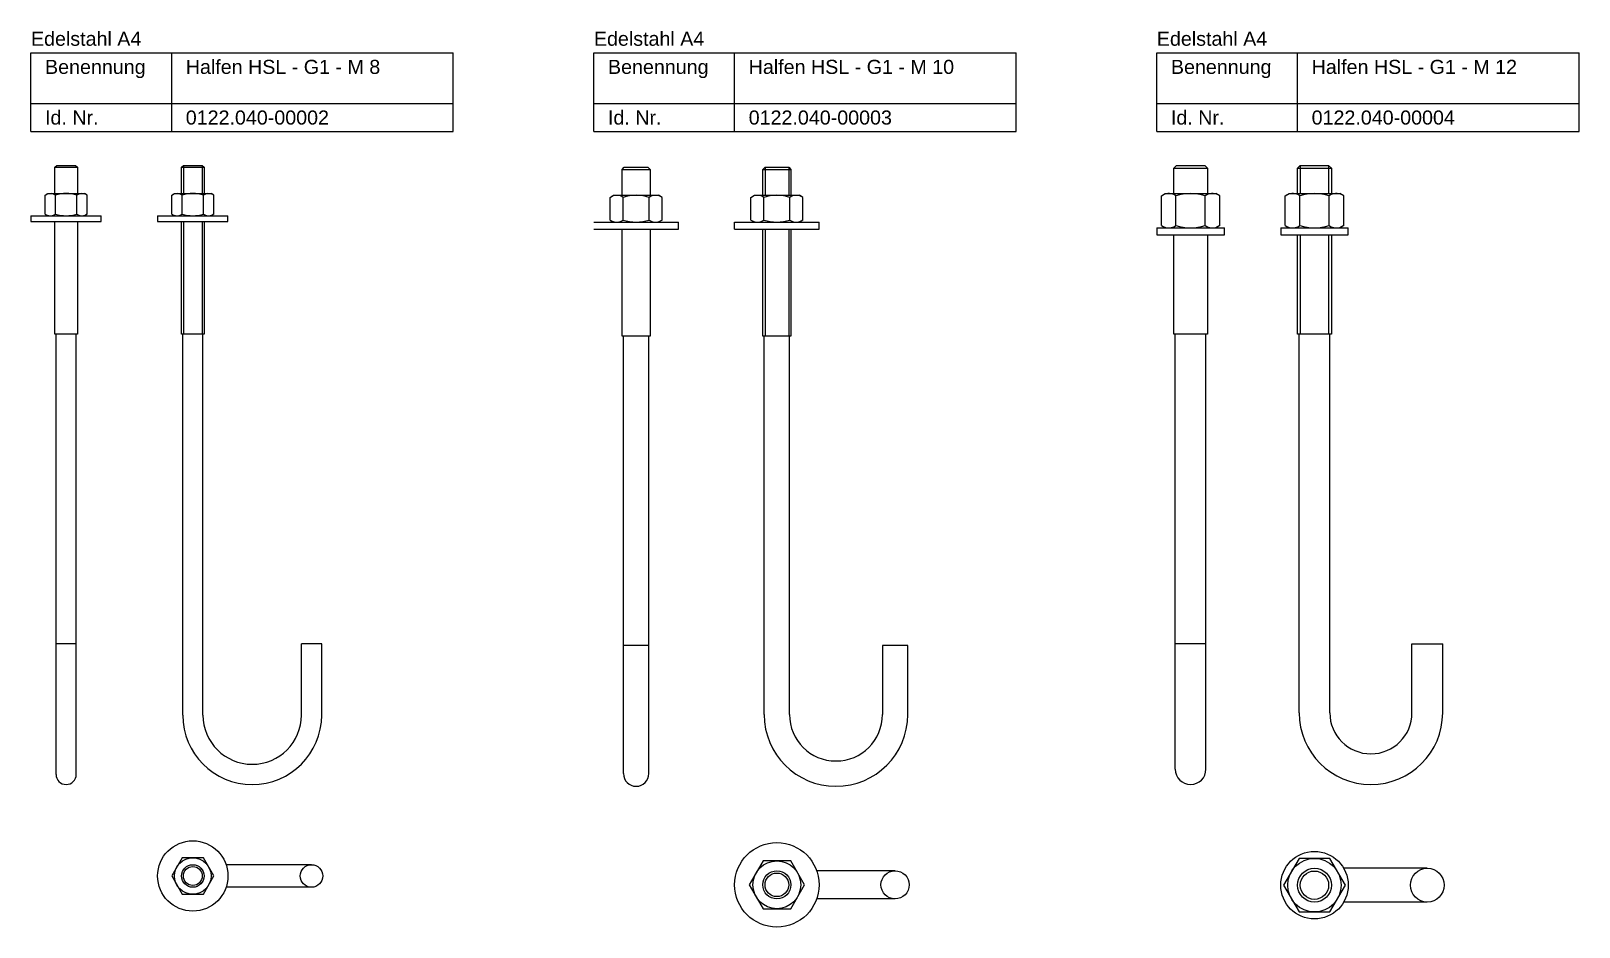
# Model space of a CAD drawing. Header units: millimetres. Extents: x 3 to 553, y -47 to 271.
import ezdxf

# ---------------------------------------------------------------- set-up
doc = ezdxf.new("R2010")
doc.units = ezdxf.units.MM
doc.layers.add('HALFEN-KONSOLANKER', color=2, linetype='CONTINUOUS')
doc.styles.add('ARIAL50', font='ARIAL.TTF', dxfattribs={"height": 5})

msp = doc.modelspace()

# ---------------------------------------------------------------- linework, layer by layer
at = {"layer": 'HALFEN-KONSOLANKER'}
for p, q in [((3.38, 263.2), (153.38, 263.2)), ((3.38, 235.2), (3.38, 263.2)), ((53.38, 235.2), (53.38, 263.2)), ((153.38, 235.2), (153.38, 263.2)), ((203.38, 263.2), (353.38, 263.2)), ((203.38, 235.2), (203.38, 263.2)), ((253.38, 235.2), (253.38, 263.2)), ((353.38, 235.2), (353.38, 263.2)), ((403.38, 263.2), (553.38, 263.2)), ((403.38, 235.2), (403.38, 263.2)), ((453.38, 235.2), (453.38, 263.2)), ((553.38, 235.2), (553.38, 263.2)), ((3.38, 245.2), (153.38, 245.2)), ((203.38, 245.2), (353.38, 245.2)), ((403.38, 245.2), (553.38, 245.2)), ((3.38, 235.2), (153.38, 235.2)), ((203.38, 235.2), (353.38, 235.2)), ((403.38, 235.2), (553.38, 235.2)), ((11.88, 222.56), (12.52, 223.2)), ((11.88, 213.2), (11.88, 222.56)), ((11.88, 222.56), (19.88, 222.56)), ((12.52, 223.2), (19.24, 223.2)), ((19.24, 223.2), (19.88, 222.56)), ((19.88, 222.56), (19.88, 213.2)), ((56.88, 222.56), (57.52, 223.2)), ((56.88, 222.56), (64.88, 222.56)), ((56.88, 213.2), (56.88, 222.56)), ((57.52, 223.2), (64.24, 223.2)), ((64.24, 223.2), (64.88, 222.56)), ((64.88, 222.56), (64.88, 213.2)), ((213.38, 221.76), (214.18, 222.56)), ((213.38, 221.76), (223.38, 221.76)), ((213.38, 212.56), (213.38, 221.76)), ((214.18, 222.56), (222.58, 222.56)), ((222.58, 222.56), (223.38, 221.76)), ((223.38, 221.76), (223.38, 212.56)), ((263.38, 221.76), (264.18, 222.56)), ((263.38, 221.76), (273.38, 221.76)), ((263.38, 212.56), (263.38, 221.76)), ((264.18, 222.56), (272.58, 222.56)), ((272.58, 222.56), (273.38, 221.76)), ((273.38, 221.76), (273.38, 212.56)), ((409.38, 222.24), (410.34, 223.2)), ((409.38, 222.24), (421.38, 222.24)), ((409.38, 213.2), (409.38, 222.24)), ((410.34, 223.2), (420.42, 223.2)), ((420.42, 223.2), (421.38, 222.24)), ((421.38, 222.24), (421.38, 213.2)), ((453.38, 222.24), (454.34, 223.2)), ((453.38, 222.24), (465.38, 222.24)), ((453.38, 213.2), (453.38, 222.24)), ((454.34, 223.2), (464.42, 223.2)), ((464.42, 223.2), (465.38, 222.24)), ((465.38, 222.24), (465.38, 213.2)), ((8.37, 212.62), (9.38, 213.2)), ((8.37, 205.88), (8.37, 212.62)), ((9.38, 213.2), (22.38, 213.2)), ((12.13, 205.88), (12.13, 212.62)), ((19.63, 205.88), (19.63, 212.62)), ((23.39, 212.62), (22.38, 213.2)), ((23.39, 205.88), (23.39, 212.62)), ((53.37, 212.62), (54.38, 213.2)), ((53.37, 205.88), (53.37, 212.62)), ((54.38, 213.2), (67.38, 213.2)), ((57.13, 205.88), (57.13, 212.62)), ((64.63, 205.88), (64.63, 212.62)), ((68.39, 212.62), (67.38, 213.2)), ((68.39, 205.88), (68.39, 212.62)), ((209.14, 211.84), (210.38, 212.56)), ((209.14, 203.77), (209.14, 211.84)), ((210.38, 212.56), (226.38, 212.56)), ((213.76, 203.77), (213.76, 211.84)), ((223, 203.77), (223, 211.84)), ((227.62, 211.84), (226.38, 212.56)), ((227.62, 203.77), (227.62, 211.84)), ((259.14, 211.84), (260.38, 212.56)), ((259.14, 203.77), (259.14, 211.84)), ((260.38, 212.56), (276.38, 212.56)), ((263.76, 203.77), (263.76, 211.84)), ((273, 203.77), (273, 211.84)), ((277.62, 211.84), (276.38, 212.56)), ((277.62, 203.77), (277.62, 211.84)), ((404.98, 212.39), (406.38, 213.2)), ((404.98, 201.8), (404.98, 212.39)), ((406.38, 213.2), (424.38, 213.2)), ((410.18, 201.8), (410.18, 212.39)), ((420.58, 201.8), (420.58, 212.39)), ((425.77, 212.39), (424.38, 213.2)), ((425.77, 201.8), (425.77, 212.39)), ((448.98, 212.39), (450.38, 213.2)), ((448.98, 201.8), (448.98, 212.39)), ((450.38, 213.2), (468.38, 213.2)), ((454.18, 201.8), (454.18, 212.39)), ((464.58, 201.8), (464.58, 212.39)), ((469.77, 212.39), (468.38, 213.2)), ((469.77, 201.8), (469.77, 212.39)), ((3.38, 205.3), (28.38, 205.3)), ((3.38, 205.3), (3.38, 203.3)), ((8.37, 205.88), (9.38, 205.3)), ((23.39, 205.88), (22.38, 205.3)), ((28.38, 203.3), (28.38, 205.3)), ((48.38, 205.3), (73.38, 205.3)), ((48.38, 205.3), (48.38, 203.3)), ((53.37, 205.88), (54.38, 205.3)), ((68.39, 205.88), (67.38, 205.3)), ((73.38, 203.3), (73.38, 205.3)), ((209.14, 203.77), (210.38, 203.06)), ((227.62, 203.77), (226.38, 203.06)), ((259.14, 203.77), (260.38, 203.06)), ((277.62, 203.77), (276.38, 203.06)), ((3.38, 203.3), (28.38, 203.3)), ((11.88, 163.2), (11.88, 203.3)), ((19.88, 203.3), (19.88, 163.2)), ((48.38, 203.3), (73.38, 203.3)), ((56.88, 163.2), (56.88, 203.3)), ((64.88, 203.3), (64.88, 163.2)), ((203.38, 203.06), (233.38, 203.06)), ((203.38, 200.56), (233.38, 200.56)), ((213.38, 162.56), (213.38, 200.56)), ((223.38, 200.56), (223.38, 162.56)), ((233.38, 200.56), (233.38, 203.06)), ((253.38, 203.06), (283.38, 203.06)), ((253.38, 200.56), (253.38, 203.06)), ((253.38, 200.56), (283.38, 200.56)), ((263.38, 162.56), (263.38, 200.56)), ((273.38, 200.56), (273.38, 162.56)), ((283.38, 200.56), (283.38, 203.06)), ((403.38, 201), (427.38, 201)), ((403.38, 201), (403.38, 198.5)), ((403.38, 198.5), (427.38, 198.5)), ((404.98, 201.8), (406.38, 201)), ((409.38, 163.2), (409.38, 198.5)), ((421.38, 198.5), (421.38, 163.2)), ((425.77, 201.8), (424.38, 201)), ((427.38, 198.5), (427.38, 201)), ((447.38, 201), (471.38, 201)), ((447.38, 201), (447.38, 198.5)), ((447.38, 198.5), (471.38, 198.5)), ((448.98, 201.8), (450.38, 201)), ((453.38, 163.2), (453.38, 198.5)), ((465.38, 198.5), (465.38, 163.2)), ((469.77, 201.8), (468.38, 201)), ((471.38, 198.5), (471.38, 201)), ((19.88, 163.2), (11.88, 163.2)), ((12.28, 6.8), (12.28, 163.2)), ((19.48, 6.8), (19.48, 163.2)), ((64.88, 163.2), (56.88, 163.2)), ((57.28, 27.9), (57.28, 163.2)), ((64.48, 27.9), (64.48, 163.2)), ((223.38, 162.56), (213.38, 162.56)), ((213.88, 7.06), (213.88, 162.56)), ((222.88, 7.06), (222.88, 162.56)), ((273.38, 162.56), (263.38, 162.56)), ((263.88, 28.06), (263.88, 162.56)), ((272.88, 28.06), (272.88, 162.56)), ((421.38, 163.2), (409.38, 163.2)), ((409.93, 8.65), (409.93, 163.2)), ((420.83, 8.65), (420.83, 163.2)), ((465.38, 163.2), (453.38, 163.2)), ((453.93, 28.7), (453.93, 163.2)), ((464.83, 28.7), (464.83, 163.2)), ((19.48, 53.2), (12.28, 53.2)), ((106.68, 53.2), (99.48, 53.2)), ((99.48, 27.9), (99.48, 53.2)), ((106.68, 27.9), (106.68, 53.2)), ((222.88, 52.56), (213.88, 52.56)), ((314.88, 52.56), (305.88, 52.56)), ((305.88, 52.56), (305.88, 28.06)), ((314.88, 28.06), (314.88, 52.56)), ((420.83, 53.2), (409.93, 53.2)), ((494.03, 53.2), (504.93, 53.2)), ((494.03, 28.7), (494.03, 53.2)), ((504.93, 28.7), (504.93, 53.2)), ((57.13, -22.8), (53.37, -29.3)), ((64.63, -22.8), (57.13, -22.8)), ((68.39, -29.3), (64.63, -22.8)), ((103.08, -25.3), (72.72, -25.3)), ((263.47, -23.94), (258.56, -32.44)), ((273.29, -23.94), (263.47, -23.94)), ((278.19, -32.44), (273.29, -23.94)), ((310.38, -27.44), (282.52, -27.44)), ((453.89, -23.07), (448.41, -32.57)), ((464.86, -23.07), (453.89, -23.07)), ((470.35, -32.57), (464.86, -23.07)), ((499.48, -26.57), (469.77, -26.57)), ((53.37, -29.3), (57.13, -35.8)), ((64.63, -35.8), (68.39, -29.3)), ((258.56, -32.44), (263.47, -40.94)), ((273.29, -40.94), (278.19, -32.44)), ((448.41, -32.57), (453.89, -42.07)), ((464.86, -42.07), (470.35, -32.57)), ((57.13, -35.8), (64.63, -35.8)), ((103.08, -33.3), (72.72, -33.3)), ((310.38, -37.44), (282.52, -37.44)), ((263.47, -40.94), (273.29, -40.94)), ((453.89, -42.07), (464.86, -42.07)), ((499.48, -38.57), (469.77, -38.57))]:
    msp.add_line(p, q, dxfattribs=at)
at = {"layer": 'HALFEN-KONSOLANKER', "color": 1}
for p, q in [((57.52, 223.2), (57.52, 213.2)), ((64.24, 223.2), (64.24, 213.2)), ((264.18, 222.56), (264.18, 212.56)), ((272.58, 222.56), (272.58, 212.56)), ((454.34, 223.2), (454.34, 213.2)), ((464.42, 223.2), (464.42, 213.2)), ((57.52, 203.3), (57.52, 163.2)), ((64.24, 203.3), (64.24, 163.2)), ((264.18, 200.56), (264.18, 162.56)), ((272.58, 200.56), (272.58, 162.56)), ((454.34, 198.5), (454.34, 163.2)), ((464.42, 198.5), (464.42, 163.2))]:
    msp.add_line(p, q, dxfattribs=at)
at = {"layer": 'HALFEN-KONSOLANKER'}
for centre, radius in [((60.88, -29.3), 12.5), ((268.38, -32.44), 15), ((459.38, -32.57), 12), ((60.88, -29.3), 6.5), ((60.88, -29.3), 4), ((60.88, -29.3), 3.36), ((103.08, -29.3), 4), ((268.38, -32.44), 8.5), ((268.38, -32.44), 5), ((310.38, -32.44), 5), ((459.38, -32.57), 9.5), ((459.38, -32.57), 6), ((499.48, -32.57), 6), ((268.38, -32.44), 4.2), ((459.38, -32.57), 5.04)]:
    msp.add_circle(centre, radius, dxfattribs=at)
for centre, radius, start, end in [((10.25, 209.88), 3.32, 55.5615, 115.5615), ((15.88, 200.79), 12.4, 72.383, 107.617), ((21.51, 209.88), 3.32, 64.4385, 124.4385), ((55.25, 209.88), 3.32, 55.5615, 115.5615), ((60.88, 200.79), 12.4, 72.383, 107.617), ((66.51, 209.88), 3.32, 64.4385, 124.4385), ((211.45, 208.47), 4.08, 55.5615, 115.5615), ((218.38, 197.29), 15.27, 72.383, 107.617), ((225.31, 208.47), 4.08, 64.4385, 124.4385), ((261.45, 208.47), 4.08, 55.5615, 115.5615), ((268.38, 197.29), 15.27, 72.383, 107.617), ((275.31, 208.47), 4.08, 64.4385, 124.4385), ((407.58, 208.6), 4.6, 55.5615, 115.5615), ((415.38, 196.02), 17.17, 72.383, 107.617), ((423.18, 208.6), 4.6, 64.4385, 124.4385), ((451.58, 208.6), 4.6, 55.5615, 115.5615), ((459.38, 196.02), 17.17, 72.383, 107.617), ((467.18, 208.6), 4.6, 64.4385, 124.4385), ((10.25, 208.62), 3.32, 244.4385, 304.4385), ((15.88, 217.7), 12.4, 252.383, 287.617), ((21.51, 208.62), 3.32, 235.5615, 295.5615), ((55.25, 208.62), 3.32, 244.4385, 304.4385), ((60.88, 217.7), 12.4, 252.383, 287.617), ((66.51, 208.62), 3.32, 235.5615, 295.5615), ((211.45, 207.14), 4.08, 244.4385, 304.4385), ((218.38, 218.32), 15.27, 252.383, 287.617), ((225.31, 207.14), 4.08, 235.5615, 295.5615), ((261.45, 207.14), 4.08, 244.4385, 304.4385), ((268.38, 218.32), 15.27, 252.383, 287.617), ((275.31, 207.14), 4.08, 235.5615, 295.5615), ((407.58, 205.59), 4.6, 244.4385, 304.4385), ((415.38, 218.17), 17.17, 252.383, 287.617), ((423.18, 205.59), 4.6, 235.5615, 295.5615), ((451.58, 205.59), 4.6, 244.4385, 304.4385), ((459.38, 218.17), 17.17, 252.383, 287.617), ((467.18, 205.59), 4.6, 235.5615, 295.5615), ((81.98, 27.9), 24.7, 180, 0), ((81.98, 27.9), 17.5, 180, 0), ((289.38, 28.06), 25.5, 180, 0), ((289.38, 28.06), 16.5, 180, 0), ((479.43, 28.7), 25.5, 180, 0), ((479.43, 28.7), 14.6, 180, 0), ((15.88, 6.8), 3.6, 180, 0), ((218.38, 7.06), 4.5, 180, 0), ((415.38, 8.65), 5.45, 180, 0)]:
    msp.add_arc(centre, radius, start, end, dxfattribs=at)

# ---------------------------------------------------------------- texts
at = {"layer": 'HALFEN-KONSOLANKER', "style": 'ARIAL50'}
for s, p in [('Edelstahl A4', (3.38, 265.7)), ('Edelstahl A4', (203.38, 265.7)), ('Edelstahl A4', (403.38, 265.7)), ('Benennung', (8.38, 255.7)), ('Halfen HSL - G1 - M 8', (58.38, 255.7)), ('Benennung', (208.38, 255.7)), ('Halfen HSL - G1 - M 10', (258.38, 255.7)), ('Benennung', (408.38, 255.7)), ('Halfen HSL - G1 - M 12', (458.38, 255.7)), ('Id. Nr.', (8.38, 237.7)), ('0122.040-00002', (58.38, 237.7)), ('Id. Nr.', (208.38, 237.7)), ('0122.040-00003', (258.38, 237.7)), ('Id. Nr.', (408.38, 237.7)), ('0122.040-00004', (458.38, 237.7))]:
    msp.add_text(s, height=5, dxfattribs=at).set_placement(p)

doc.saveas('drawing.dxf')
